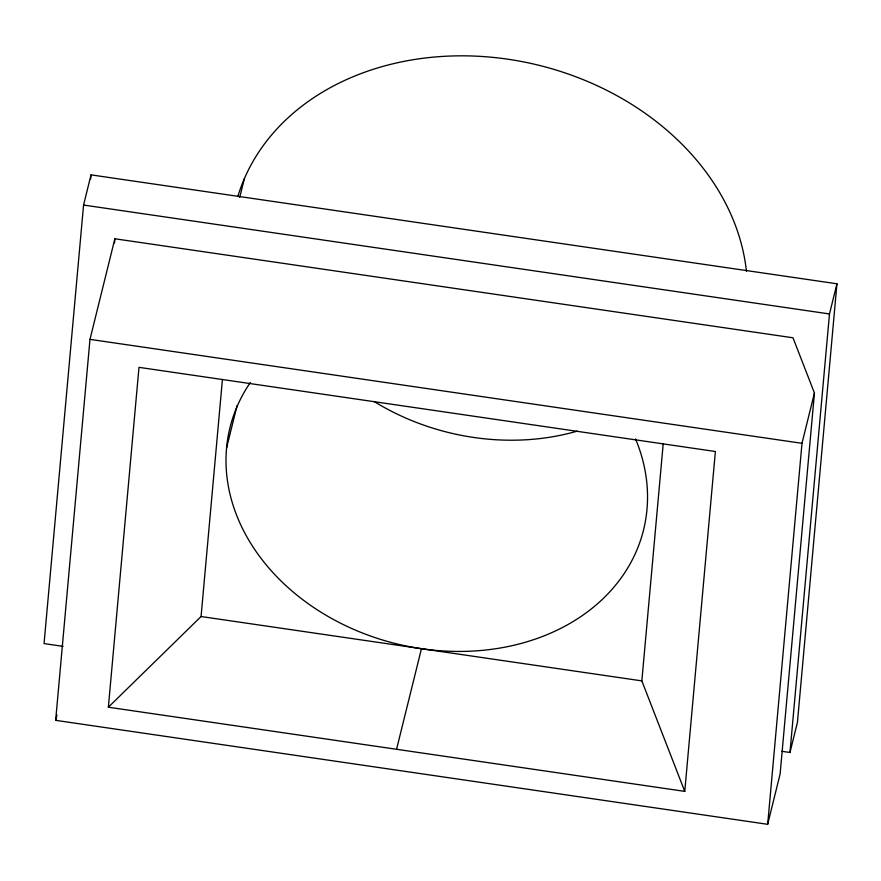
<?xml version="1.0" encoding="UTF-8"?>
<svg xmlns="http://www.w3.org/2000/svg" width="881" height="881" viewBox="0 0 881 881"><rect width="100%" height="100%" fill="white"/><g stroke="black" fill="none" stroke-linecap="round" stroke-linejoin="round"><path stroke-width="1.32" d="M781.799 751.295L789.971 752.495L797.437 722.31L836.95 283.781L91.029 174.867L83.563 205.042L44.05 643.582L63.102 646.368M90.655 178.975L91.029 174.867M55.657 720.339L89.983 339.361L114.871 238.773L792.988 337.786L814.44 393.025L780.114 774.003L767.67 824.308L55.657 720.339L56.968 715.053M114.508 242.892L114.871 238.773M108.363 707.212L138.989 367.344L715.383 451.501L684.757 791.369L108.363 707.212L201.066 616.524L222.43 379.436M684.757 791.369L641.842 680.881L663.206 443.793M767.67 824.308L801.996 443.319L814.44 393.025M789.971 752.495L829.484 313.955L836.95 283.781M239.731 197.333L244.345 178.7M226.549 448.077L237.077 405.557M396.56 749.291L421.459 648.702M83.563 205.042L829.484 313.955M89.983 339.361L801.996 443.319M201.066 616.524L641.842 680.881M635.553 438.925A213.015 169.901 13.9 0 1 421.338 648.68A213.015 169.901 13.9 0 1 250.336 382.508M577.088 431.172A213.015 169.901 13.9 0 1 374.095 401.494M237.782 196.617A261.15 208.29 13.9 0 1 508.073 59.236A261.15 208.29 13.9 0 1 746.438 271.304"/></g></svg>
